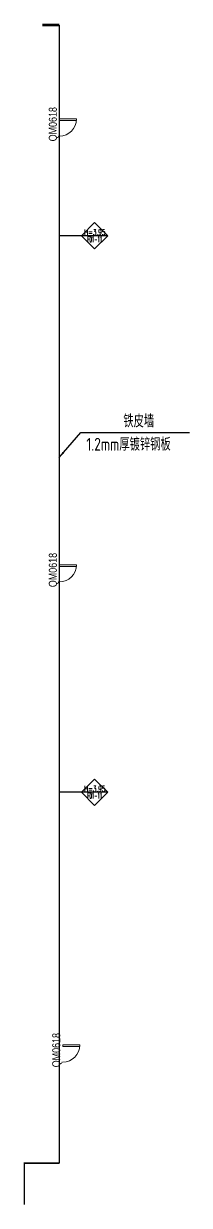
# Model space of a CAD drawing. Header units: millimetres. Extents: x -50 to 244125, y 1275 to 158150.
# Drawn here: x 201575 to 207378, y 1275 to 42625 of the extents above; entities that cross this region are included whole.
import ezdxf
from ezdxf.enums import TextEntityAlignment as Align

# ---------------------------------------------------------------- set-up
doc = ezdxf.new("R2010")
doc.units = ezdxf.units.MM
doc.header["$LTSCALE"] = 20
for name, color, linetype in [('0-A-标注', 53, 'Continuous'), ('K-AREA_TEXT', 4, 'Continuous'), ('K-CEIL-DIV-Ceiling to Roof', 210, 'Continuous'), ('K-PART-TEXT', 4, 'Continuous')]:
    doc.layers.add(name, color=color, linetype=linetype)
doc.layers.add('K-PART-DOOR', color=10, linetype='Continuous', lineweight=18)
doc.styles.add('Arial', font='arial.ttf', dxfattribs={"width": 0.8, "height": 5.592013})
doc.styles.add('EDRI-COM', font='tssdeng.shx', dxfattribs={"width": 0.8, "bigfont": 'hztxt.shx'})
doc.styles.add('Romans', font='romans.shx', dxfattribs={"width": 0.8, "bigfont": 'gbhzfs.shx'})
doc.dimstyles.new('MW_DIM_TICK_035_150', dxfattribs={"dimscale": 150, "dimtxt": 3, "dimasz": 1.5, "dimexe": 1.6, "dimexo": 0.825, "dimgap": 1, "dimtad": 1, "dimdec": 0, "dimzin": 12, "dimdsep": 46, "dimtxsty": 'EDRI-COM', "dimblk": 'ARCHTICK', "dimcen": 1, "dimclrd": 256, "dimclre": 256, "dimclrt": 256, "dimadec": 0, "dimazin": 3, "dimtfac": 1, "dimtdec": 0, "dimtix": 1, "dimtmove": 2, "dimatfit": 1, "dimfxl": 1.25, "dimtolj": 1, "dimtzin": 0, "dimlwd": -1, "dimlwe": -1, "dimarcsym": 1})

# ---------------------------------------------------------------- blocks, each defined once
blk = doc.blocks.new('单开门 1000X2000')
blk.add_lwpolyline([(9, -6), (107, -6), (107, 994), (9, 994)], close=True)
blk.add_arc((9, -6), 1000, 0, 90)
blk = doc.blocks.new('_ArchTick')
at = {"color": 0, "linetype": 'ByBlock', "const_width": 0.4}
blk.add_lwpolyline([(-0.5, -0.5), (0.5, 0.5)], dxfattribs=at)
blk = doc.blocks.new('2AHC-3.1')
for points in [[(0, 458), (-458, 0), (0, -458), (458, 0), (0, 458)], [(-458, 0), (458, 0)], [(458, 0), (1236, 0)]]:
    blk.add_lwpolyline(points)
at = {"ltscale": 0.7, "style": 'Romans', "width": 0.6}
for tag, p in [('2AHC', (-7, 123)), ('H3.1', (-7, -121))]:
    blk.add_attdef(tag, text='', height=200, dxfattribs=at).set_placement(p, align=Align.MIDDLE)

msp = doc.modelspace()

# ---------------------------------------------------------------- linework, layer by layer
at = {"layer": 'K-CEIL-DIV-Ceiling to Roof', "ltscale": 20, "const_width": 100}
msp.add_lwpolyline([(202225, 42575), (202825, 42575)], dxfattribs=at)
at = {"layer": 'K-CEIL-DIV-Ceiling to Roof', "const_width": 50}
for points in [[(202825, 42575), (202825, 2750)], [(202825, 2750), (201601, 2750), (201600, 1300)]]:
    msp.add_lwpolyline(points, dxfattribs=at)

# ---------------------------------------------------------------- block references
at = {"layer": '0-A-标注'}
ref = msp.add_blockref('2AHC-3.1', (204061, 35203), dxfattribs=dict(at, rotation=180))
ref.add_attrib('H3.1', 'H=3.95', dxfattribs={"layer": '0', "ltscale": 0.7, "height": 200, "style": 'Romans', "width": 0.6}).set_placement((204067, 35324), align=Align.MIDDLE)
ref.add_attrib('2AHC', 'F01-11', dxfattribs={"layer": '0', "ltscale": 0.7, "height": 200, "style": 'Romans', "width": 0.4}).set_placement((204067, 35080), align=Align.MIDDLE)
ref = msp.add_blockref('2AHC-3.1', (204061, 15729), dxfattribs=dict(at, rotation=180))
ref.add_attrib('H3.1', 'H=3.95', dxfattribs={"layer": '0', "ltscale": 0.7, "height": 200, "style": 'Romans', "width": 0.6}).set_placement((204067, 15850), align=Align.MIDDLE)
ref.add_attrib('2AHC', 'F01-11', dxfattribs={"layer": '0', "ltscale": 0.7, "height": 200, "style": 'Romans', "width": 0.4}).set_placement((204067, 15606), align=Align.MIDDLE)
at = {"layer": 'K-PART-DOOR', "xscale": 0.6, "yscale": 0.6, "zscale": 0.6, "rotation": 270}
for p in [(202829, 39294), (202829, 23694), (202948, 6894)]:
    msp.add_blockref('单开门 1000X2000', p, dxfattribs=at)

# ---------------------------------------------------------------- texts
at = {"layer": 'K-AREA_TEXT', "style": 'Arial', "width": 0.8}
for p in [(202597, 38506), (202597, 22906), (202717, 6106)]:
    msp.add_text('QM0618', height=280, rotation=90, dxfattribs=at).set_placement(p, align=Align.MIDDLE_LEFT)
at = {"layer": 'K-PART-TEXT', "style": 'EDRI-COM', "width": 0.8}
for s, p in [('铁皮墙', (205066, 28495)), ('1.2mm厚镀锌钢板', (203773, 27682))]:
    msp.add_text(s, height=450, dxfattribs=at).set_placement(p)

# ---------------------------------------------------------------- leaders
at = {"layer": 'K-PART-TEXT'}
msp.add_leader([(202818, 27446), (203575, 28318), (207378, 28318)], dimstyle='MW_DIM_TICK_035_150', override={"dimgap": 1, "dimtad": 1}, dxfattribs=at)

doc.saveas('drawing.dxf')
